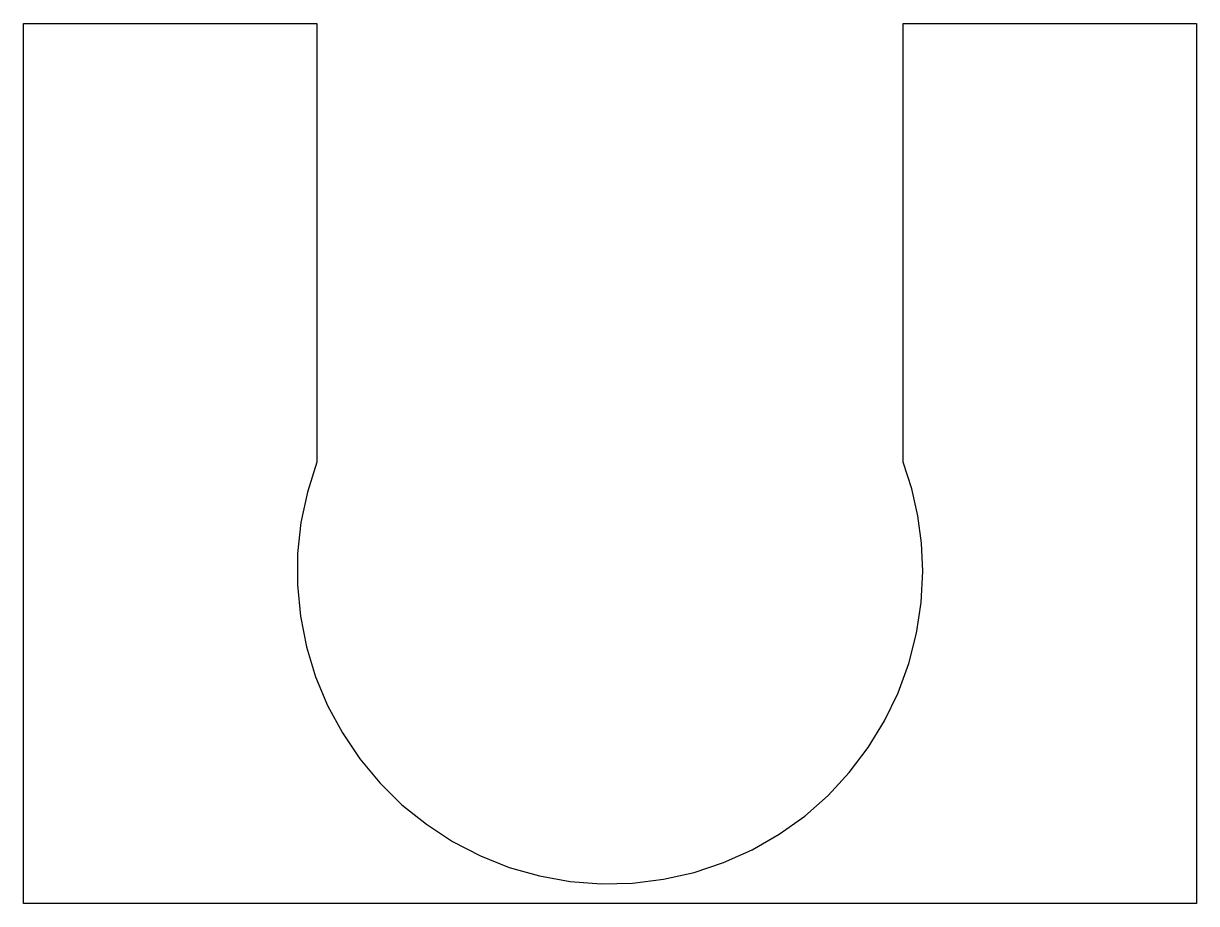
# Model space of a CAD drawing. Header units: millimetres. Extents: x 0 to 60, y 0 to 45.
import ezdxf

# ---------------------------------------------------------------- set-up
doc = ezdxf.new("R2010")
doc.units = ezdxf.units.MM

msp = doc.modelspace()

# ---------------------------------------------------------------- linework, layer by layer
msp.add_lwpolyline([(0, 0), (0, 45), (15, 45), (15, 22.57), (14.52, 21.04), (14.19, 19.48), (14.02, 17.89), (14.02, 16.29), (14.17, 14.7), (14.47, 13.13), (14.94, 11.6), (15.55, 10.13), (16.31, 8.72), (17.2, 7.4), (18.22, 6.17), (19.36, 5.05), (20.61, 4.05), (21.95, 3.17), (23.37, 2.44), (24.85, 1.85), (26.39, 1.41), (27.96, 1.13), (29.55, 1.01), (31.15, 1.04), (32.74, 1.24), (34.3, 1.59), (35.81, 2.09), (37.27, 2.75), (38.66, 3.54), (39.96, 4.47), (41.16, 5.53), (42.24, 6.7), (43.21, 7.97), (44.04, 9.34), (44.74, 10.77), (45.29, 12.28), (45.68, 13.82), (45.92, 15.4), (46, 17), (45.94, 18.42), (45.75, 19.83), (45.43, 21.21), (45, 22.57), (45, 45), (60, 45), (60, 0)], close=True)

doc.saveas('drawing.dxf')
